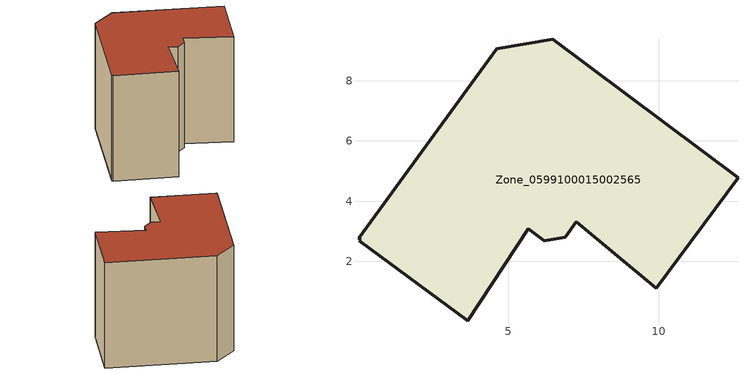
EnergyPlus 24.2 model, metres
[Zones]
Zone_0599100015002565
 floor ground (C_G): 6.47,9.37 12.62,4.78 9.91,1.11 7.26,3.31 6.89,2.81 6.2,2.69 5.66,3.09 3.67,0.04 0.06,2.68 0.1,2.73 0.03,2.77 4.62,9.06 z0.97
 wall outside (C_F): 6.89,2.81 7.26,3.31 9.91,1.11 12.62,4.78 6.47,9.37 4.62,9.06 0.03,2.77 0.1,2.73 0.06,2.68 3.67,0.04 5.66,3.09 6.2,2.69 6.89,2.81 z0.97:8.96
 roof outside (C_R): 0.03,2.77 0.1,2.73 0.06,2.68 3.67,0.04 5.66,3.09 6.2,2.69 6.89,2.81 7.26,3.31 9.91,1.11 12.62,4.78 6.47,9.37 4.62,9.06 z8.96
[BUILDING]
Pand.0599100015002565: North Axis=0; Terrain=City; Loads Convergence Tolerance Value=0.04; Temperature Convergence Tolerance Value=0.4; Solar Distribution=FullExterior; Maximum Number of Warmup Days=25; Minimum Number of Warmup Days=1
[Site:Location]
Rotterdam.The.Hague.AP_ZH_NLD Design_Conditions: Latitude=51.96; Longitude=4.45; Time Zone=1; Elevation=-4.5
[SITE:GROUNDTEMPERATURE:BUILDINGSURFACE]
18, 18, 18, 18, 18, 18, 18, 18, 18, 18, 18, 18
[MATERIAL] Thermal Absorptance=0.9; Solar Absorptance=0.7; Visible Absorptance=0.7
Name | Roughness | Thickness | Conductivity | Density | Specific Heat
G.TI.1975-1991 | MediumSmooth | 0.15 | 0.288461 | 540 | 1210
F.TI.1975-1991 | Rough | 0.3 | 0.230769 | 1920 | 840
R.TI.1975-1991 | MediumRough | 0.2 | 0.153846 | 1500 | 1000
[CONSTRUCTION]
C_G: G.TI.1975-1991
C_F: F.TI.1975-1991
C_R: R.TI.1975-1991
[ZONE]
Zone_0599100015002565: Type=1; Multiplier=1; Ceiling Height=Autocalculate; Volume=Autocalculate; Floor Area=autocalculate; Part of Total Floor Area=Yes
[ZONEINFILTRATION:DESIGNFLOWRATE]
Infil_Zone_0599100015002565: Zone or ZoneList or Space or SpaceList=Zone_0599100015002565; Schedule=AlwaysOn; Design Flow Rate Calculation Method=Flow/Area; Flow Rate per Floor Area=0.003; Constant Term Coefficient=1; Temperature Term Coefficient=0; Velocity Term Coefficient=0; Velocity Squared Term Coefficient=0
[HVACTEMPLATE:ZONE:IDEALLOADSAIRSYSTEM]
Zone_0599100015002565: Maximum Heating Supply Air Temperature=50; Minimum Cooling Supply Air Temperature=13; Maximum Heating Supply Air Humidity Ratio=0.0156; Minimum Cooling Supply Air Humidity Ratio=0.0077; Heating Limit=NoLimit; Cooling Limit=NoLimit; Dehumidification Control Type=ConstantSensibleHeatRatio; Cooling Sensible Heat Ratio=0.7; Dehumidification Setpoint=60; Humidification Control Type=None; Humidification Setpoint=30; Outdoor Air Method=None; Outdoor Air Flow Rate per Person=0.00944; Outdoor Air Flow Rate per Zone Floor Area=0; Outdoor Air Flow Rate per Zone=0; Demand Controlled Ventilation Type=None; Outdoor Air Economizer Type=NoEconomizer; Heat Recovery Type=None; Sensible Heat Recovery Effectiveness=0.7; Latent Heat Recovery Effectiveness=0.65
[ZONECONTROL:THERMOSTAT]
ThermostatControl_Zone_0599100015002565: Zone or ZoneList=Zone_0599100015002565; Control Type Schedule=DualSetpointControlType; Control 1=Thermostat_Zone_0599100015002565; Temperature Difference Between Cutout And Setpoint=0
[THERMOSTATSETPOINT:DUALSETPOINT]
Thermostat_Zone_0599100015002565: Heating Setpoint Temperature Schedule=HeatingSetpoint_Zone_0599100015002565; Cooling Setpoint Temperature Schedule=CoolingSetpoint_Zone_0599100015002565
[SCHEDULE:COMPACT]
HeatingSetpoint_Zone_0599100015002565: Through: 12/31, For: AllDays, Until: 24:00, 21
CoolingSetpoint_Zone_0599100015002565: Through: 12/31, For: AllDays, Until: 24:00, 24
DualSetpointControlType: Through: 12/31, For: AllDays, Until: 24:00, 4
AlwaysOn: Through: 12/31, For: AllDays, Until: 24:00, 1
